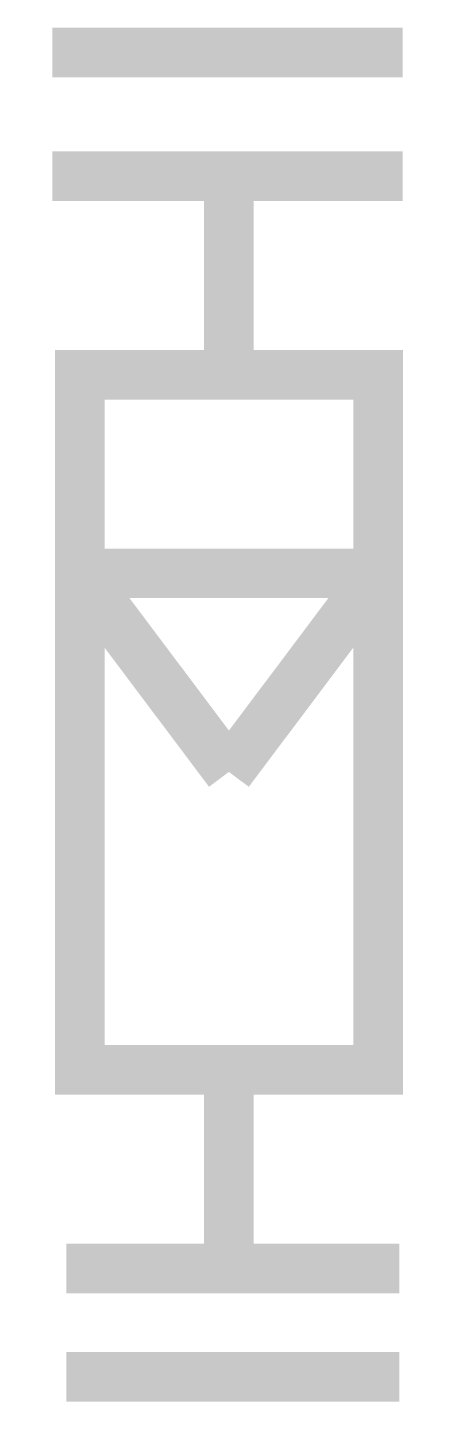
# Model space of a CAD drawing. Extents: x -21 to 20, y -3 to 136.
import ezdxf

# ---------------------------------------------------------------- set-up
doc = ezdxf.new("R2010")
doc.units = 0
doc.layers.get('0').update_dxf_attribs({"linetype": 'CONTINUOUS'})

# ---------------------------------------------------------------- blocks, each defined once
blk = doc.blocks.new('转子流量计')
at = {"const_width": 5}
for points in [[(-18.14, 133.38), (17.09, 133.38)], [(-18.14, 120.91), (17.09, 120.91)], [(-0.38, 100.91), (-0.38, 120.91)], [(-15.38, 100.91), (-15.38, 30.91), (14.62, 30.91), (14.62, 100.91), (-15.38, 100.91)], [(-0.38, 60.91), (-15.38, 80.91)], [(14.62, 80.91), (-15.38, 80.91)], [(-0.38, 60.91), (14.62, 80.91)], [(-0.38, 30.91), (-0.38, 10.91)], [(-16.75, 10.91), (16.75, 10.91)], [(-16.75, 0), (16.75, 0)]]:
    blk.add_lwpolyline(points, dxfattribs=at)

msp = doc.modelspace()

# ---------------------------------------------------------------- block references
at = {"linetype": 'Continuous'}
msp.add_blockref('转子流量计', (0, 0), dxfattribs=at)

doc.saveas('drawing.dxf')
